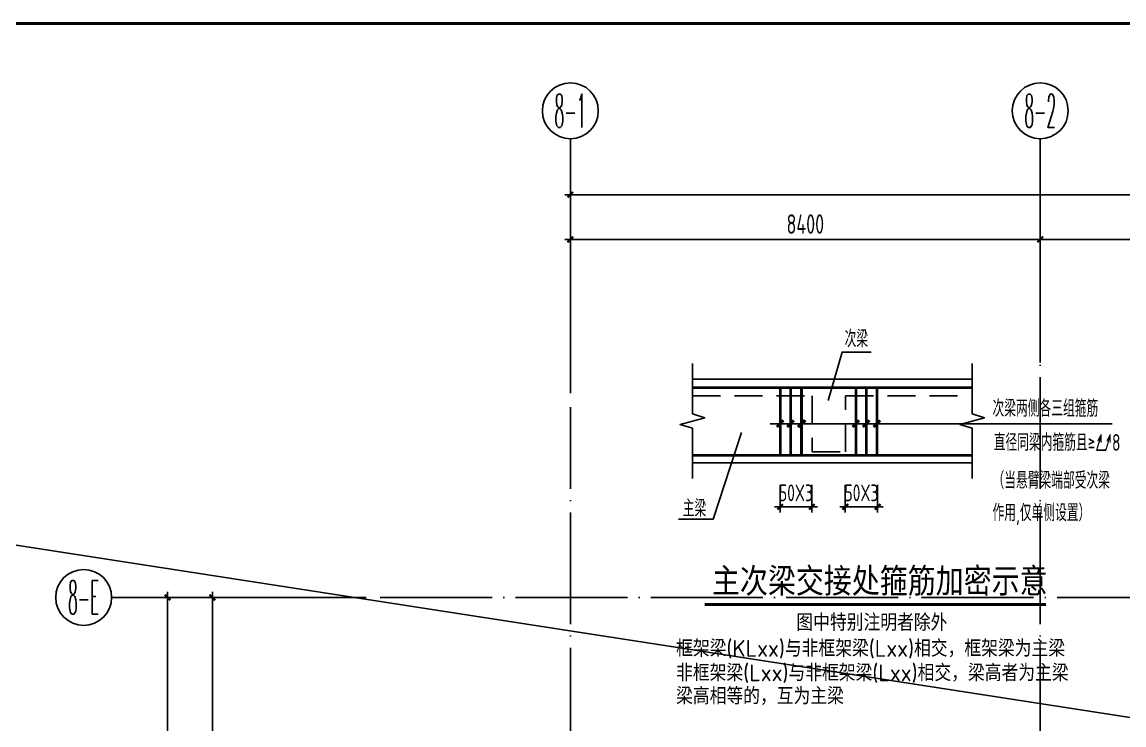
# Model space of a CAD drawing. Extents: x -765033 to 1614171, y -1073 to 729564.
# Drawn here: x 1011401 to 1031099, y 85238 to 97804 of the extents above; entities that cross this region are included whole.
import ezdxf
from ezdxf.enums import TextEntityAlignment as Align

# ---------------------------------------------------------------- set-up
doc = ezdxf.new("R2010")
doc.units = 0
doc.header["$LTSCALE"] = 1000
doc.header["$MEASUREMENT"] = 0
for name, pattern in [('109-34 轴网$0$L1$0$$AUDIT_BAD_LTYPE1', [0]), ('DASHED', [0.75, 0.5, -0.25]), ('DOTE', [2.42, 2, -0.2, 0.02, -0.2])]:
    doc.linetypes.add(name, pattern=pattern)
doc.layers.get('Defpoints').update_dxf_attribs({"color": 167})
for name, color, linetype in [('a-dote', 14, 'DOTE'), ('a-dote-dim', 3, 'Continuous'), ('s-dim', 3, 'Continuous'), ('s-dote-text', 7, 'Continuous'), ('结-尺寸标注', 3, 'Continuous'), ('结-细线符号', 3, 'Continuous'), ('结-详图-尺寸', 3, 'Continuous'), ('结-详图-编号', 90, 'Continuous'), ('结-详图-轮廓', 40, 'Continuous'), ('结-详图-钢筋', 1, 'Continuous')]:
    doc.layers.add(name, color=color, linetype=linetype)
doc.layers.add('审图后修改', color=6, linetype='Continuous', plot=False)
doc.styles.add('TSSD_Axis', font='Complex.shx', dxfattribs={"width": 0.7, "bigfont": 'hztxt.shx'})
doc.styles.add('TSSD_Dimension', font='tssdeng.shx', dxfattribs={"width": 0.7, "bigfont": 'Hztxt.shx'})
doc.styles.add('TSSD_NORM', font='tssdeng.shx', dxfattribs={"bigfont": 'hztxt.shx'})
doc.styles.add('TSSD_Rein', font='Tssdeng.shx', dxfattribs={"width": 0.7, "bigfont": 'Hztxt.shx'})
doc.dimstyles.new('TSSD_100_100', dxfattribs={"dimtxt": 300, "dimasz": 100, "dimexe": 100, "dimexo": 250, "dimgap": 100, "dimtad": 1, "dimdec": 0, "dimzin": 0, "dimdsep": 46, "dimtxsty": 'TSSD_Dimension', "dimblk": 'ARCHTICK', "dimblk1": 'ARCHTICK', "dimblk2": 'ARCHTICK', "dimcen": 0, "dimdle": 100, "dimclrt": 7, "dimadec": 0, "dimazin": 0, "dimtfac": 1, "dimtdec": 0, "dimtix": 1, "dimtmove": 2, "dimatfit": 3, "dimfxl": 1, "dimtolj": 1, "dimtzin": 0, "dimarcsym": 0})
doc.dimstyles.new('TSSD_25_100', dxfattribs={"dimtxt": 300, "dimasz": 100, "dimexe": 100, "dimexo": 250, "dimgap": 100, "dimtad": 1, "dimdec": 0, "dimlfac": 0.25, "dimzin": 0, "dimdsep": 46, "dimtxsty": 'TSSD_Dimension', "dimblk": 'ARCHTICK', "dimblk1": 'ARCHTICK', "dimblk2": 'ARCHTICK', "dimcen": 0, "dimdle": 100, "dimclrt": 7, "dimadec": 0, "dimazin": 0, "dimtfac": 1, "dimtdec": 0, "dimtix": 1, "dimtmove": 2, "dimatfit": 3, "dimfxl": 1, "dimtolj": 1, "dimtzin": 0, "dimarcsym": 0})

# ---------------------------------------------------------------- blocks, each defined once
blk = doc.blocks.new('_ArchTick')
at = {"color": 0, "linetype": 'ByBlock', "const_width": 0.4}
blk.add_lwpolyline([(-0.5, -0.5), (0.5, 0.5)], dxfattribs=at)
blk = doc.blocks.new('*D1023')
at = {"layer": 'Defpoints', "color": 0, "transparency": 16777216}
for p in [(-6400, 33600), (-4200, 33600), (-4200, 25200)]:
    blk.add_point(p, dxfattribs=at)
at = {"layer": 's-dim', "color": 0, "lineweight": -2, "transparency": 16777216}
for p, q in [((-6400, 25100), (-6400, 33700)), ((-4450, 33600), (-6500, 33600)), ((-4450, 25200), (-6500, 25200))]:
    blk.add_line(p, q, dxfattribs=at)
at = {"layer": 's-dim', "color": 0, "lineweight": -2, "transparency": 16777216, "xscale": 100, "yscale": 100, "zscale": 100}
for p, rotation in [((-6400, 33600), 90), ((-6400, 25200), 270)]:
    blk.add_blockref('_ArchTick', p, dxfattribs=dict(at, rotation=rotation))
at = {"layer": 's-dim', "color": 7, "transparency": 16777216, "insert": (-6675, 29400), "char_height": 350, "attachment_point": 5, "rotation": 90, "style": 'TSSD_Dimension'}
blk.add_mtext('\\A1;8400', dxfattribs=at)
blk = doc.blocks.new('*D1027')
at = {"layer": 'Defpoints', "color": 0, "transparency": 16777216}
for p in [(8400, 40000), (8400, 37800), (16800, 37800)]:
    blk.add_point(p, dxfattribs=at)
at = {"layer": 's-dim', "color": 0, "lineweight": -2, "transparency": 16777216}
for p, q in [((16900, 40000), (8300, 40000)), ((8400, 38050), (8400, 40100)), ((16800, 38050), (16800, 40100))]:
    blk.add_line(p, q, dxfattribs=at)
at = {"layer": 's-dim', "color": 0, "lineweight": -2, "transparency": 16777216, "xscale": 100, "yscale": 100, "zscale": 100, "rotation": 180}
blk.add_blockref('_ArchTick', (8400, 40000), dxfattribs=at)
at = {"layer": 's-dim', "color": 0, "lineweight": -2, "transparency": 16777216, "xscale": 100, "yscale": 100, "zscale": 100}
blk.add_blockref('_ArchTick', (16800, 40000), dxfattribs=at)
at = {"layer": 's-dim', "color": 7, "transparency": 16777216, "insert": (12600, 40275), "char_height": 350, "attachment_point": 5, "style": 'TSSD_Dimension'}
blk.add_mtext('\\A1;8400', dxfattribs=at)
blk = doc.blocks.new('*D1028')
at = {"layer": 'Defpoints', "color": 0, "transparency": 16777216}
for p in [(0, 40000), (0, 37800), (8400, 37800)]:
    blk.add_point(p, dxfattribs=at)
at = {"layer": 's-dim', "color": 0, "lineweight": -2, "transparency": 16777216}
for p, q in [((8500, 40000), (-100, 40000)), ((0, 38050), (0, 40100)), ((8400, 38050), (8400, 40100))]:
    blk.add_line(p, q, dxfattribs=at)
at = {"layer": 's-dim', "color": 0, "lineweight": -2, "transparency": 16777216, "xscale": 100, "yscale": 100, "zscale": 100, "rotation": 180}
blk.add_blockref('_ArchTick', (0, 40000), dxfattribs=at)
at = {"layer": 's-dim', "color": 0, "lineweight": -2, "transparency": 16777216, "xscale": 100, "yscale": 100, "zscale": 100}
blk.add_blockref('_ArchTick', (8400, 40000), dxfattribs=at)
at = {"layer": 's-dim', "color": 7, "transparency": 16777216, "insert": (4200, 40275), "char_height": 350, "attachment_point": 5, "style": 'TSSD_Dimension'}
blk.add_mtext('\\A1;8400', dxfattribs=at)
blk = doc.blocks.new('ts_axno')
at = {"color": 0, "linetype": 'ByBlock', "lineweight": -2}
blk.add_circle((0, 0), 0.5, dxfattribs=at)
at = {"color": 0, "linetype": 'ByBlock', "lineweight": -2, "style": 'TSSD_Axis', "width": 0.7}
blk.add_attdef('A', text='', height=0.6, dxfattribs=at).set_placement((0, 0), align=Align.MIDDLE_CENTER)
blk = doc.blocks.new('*D1033')
at = {"layer": 'a-dote-dim', "color": 0, "lineweight": -2, "transparency": 16777216}
for p, q in [((-7200, -100), (-7200, 33700)), ((-3650, 33600), (-7300, 33600)), ((-3650, 0), (-7300, 0))]:
    blk.add_line(p, q, dxfattribs=at)
at = {"layer": 'Defpoints', "color": 0, "transparency": 16777216}
for p in [(-7200, 33600), (-3400, 33600), (-3400, 0)]:
    blk.add_point(p, dxfattribs=at)
at = {"layer": 'a-dote-dim', "color": 0, "lineweight": -2, "transparency": 16777216, "xscale": 100, "yscale": 100, "zscale": 100}
for p, rotation in [((-7200, 33600), 90), ((-7200, 0), 270)]:
    blk.add_blockref('_ArchTick', p, dxfattribs=dict(at, rotation=rotation))
at = {"layer": 'a-dote-dim', "color": 7, "transparency": 16777216, "insert": (-7475, 16800), "char_height": 350, "attachment_point": 5, "rotation": 90, "style": 'TSSD_Dimension'}
blk.add_mtext('\\A1;33600', dxfattribs=at)
blk = doc.blocks.new('*D1034')
at = {"layer": 'a-dote-dim', "color": 0, "lineweight": -2, "transparency": 16777216}
for p, q in [((-100, 40800), (42100, 40800)), ((0, 37250), (0, 40900)), ((42000, 37250), (42000, 40900))]:
    blk.add_line(p, q, dxfattribs=at)
at = {"layer": 'Defpoints', "color": 0, "transparency": 16777216}
for p in [(42000, 40800), (0, 37000), (42000, 37000)]:
    blk.add_point(p, dxfattribs=at)
at = {"layer": 'a-dote-dim', "color": 0, "lineweight": -2, "transparency": 16777216, "xscale": 100, "yscale": 100, "zscale": 100, "rotation": 180}
blk.add_blockref('_ArchTick', (0, 40800), dxfattribs=at)
at = {"layer": 'a-dote-dim', "color": 0, "lineweight": -2, "transparency": 16777216, "xscale": 100, "yscale": 100, "zscale": 100}
blk.add_blockref('_ArchTick', (42000, 40800), dxfattribs=at)
at = {"layer": 'a-dote-dim', "color": 7, "transparency": 16777216, "insert": (21000, 41075), "char_height": 350, "attachment_point": 5, "style": 'TSSD_Dimension'}
blk.add_mtext('\\A1;42000', dxfattribs=at)
blk = doc.blocks.new('图框-A1')
at = {"const_width": 0.5}
blk.add_lwpolyline([(766, 584), (25, 584), (25, 10), (766, 10)], close=True, dxfattribs=at)
blk = doc.blocks.new('*D1666')
at = {"layer": 'Defpoints', "color": 0, "transparency": 16777216}
for p in [(1024954, 89781), (1025519, 89781), (1025519, 89137)]:
    blk.add_point(p, dxfattribs=at)
at = {"layer": '结-尺寸标注', "color": 0, "lineweight": -2, "transparency": 16777216}
for p, q in [((1024954, 89531), (1024954, 89037)), ((1025519, 89531), (1025519, 89037)), ((1024954, 89137), (1024854, 89137)), ((1024954, 89137), (1025519, 89137)), ((1025519, 89137), (1025619, 89137))]:
    blk.add_line(p, q, dxfattribs=at)
at = {"layer": '结-尺寸标注', "color": 0, "lineweight": -2, "transparency": 16777216, "xscale": 100, "yscale": 100, "zscale": 100}
blk.add_blockref('_ArchTick', (1024954, 89137), dxfattribs=at)
at = {"layer": '结-尺寸标注', "color": 0, "lineweight": -2, "transparency": 16777216, "xscale": 100, "yscale": 100, "zscale": 100, "rotation": 180}
blk.add_blockref('_ArchTick', (1025519, 89137), dxfattribs=at)
at = {"layer": '结-尺寸标注', "color": 7, "transparency": 16777216, "insert": (1025236, 89387), "char_height": 300, "attachment_point": 5, "style": 'TSSD_Dimension'}
blk.add_mtext('\\A1;50X3', dxfattribs=at)
blk = doc.blocks.new('*D1667')
at = {"layer": 'Defpoints', "color": 0, "transparency": 16777216}
for p in [(1026118, 89781), (1026695, 89781), (1026695, 89137)]:
    blk.add_point(p, dxfattribs=at)
at = {"layer": '结-尺寸标注', "color": 0, "lineweight": -2, "transparency": 16777216}
for p, q in [((1026118, 89531), (1026118, 89037)), ((1026695, 89531), (1026695, 89037)), ((1026118, 89137), (1026018, 89137)), ((1026118, 89137), (1026695, 89137)), ((1026695, 89137), (1026795, 89137))]:
    blk.add_line(p, q, dxfattribs=at)
at = {"layer": '结-尺寸标注', "color": 0, "lineweight": -2, "transparency": 16777216, "xscale": 100, "yscale": 100, "zscale": 100}
blk.add_blockref('_ArchTick', (1026118, 89137), dxfattribs=at)
at = {"layer": '结-尺寸标注', "color": 0, "lineweight": -2, "transparency": 16777216, "xscale": 100, "yscale": 100, "zscale": 100, "rotation": 180}
blk.add_blockref('_ArchTick', (1026695, 89137), dxfattribs=at)
at = {"layer": '结-尺寸标注', "color": 7, "transparency": 16777216, "insert": (1026407, 89387), "char_height": 300, "attachment_point": 5, "style": 'TSSD_Dimension'}
blk.add_mtext('\\A1;50X3', dxfattribs=at)
blk = doc.blocks.new('A$C45ED3BFD')
at = {"layer": 'a-dote'}
for p, q in [((8400, -5600), (8400, 37800)), ((0, -5600), (0, 37000)), ((-3400, 33600), (47600, 33600))]:
    blk.add_line(p, q, dxfattribs=at)
at = {"layer": 's-dote-text'}
for p, q in [((0, 37800), (0, 41800)), ((8400, 37800), (8400, 41800)), ((-4200, 33600), (-8200, 33600))]:
    blk.add_line(p, q, dxfattribs=at)
ref = blk.add_blockref('ts_axno', (0, 42300), dxfattribs=dict(at, xscale=1000, yscale=1000, zscale=1000))
ref.add_attrib('1', '8-1', dxfattribs={"height": 600, "rotation": 360, "style": 'TSSD_Axis', "width": 0.333333}).set_placement((0, 42300), align=Align.MIDDLE_CENTER)
ref = blk.add_blockref('ts_axno', (8400, 42300), dxfattribs=dict(at, xscale=1000, yscale=1000, zscale=1000))
ref.add_attrib('2', '8-2', dxfattribs={"height": 600, "rotation": 360, "style": 'TSSD_Axis', "width": 0.333333}).set_placement((8400, 42300), align=Align.MIDDLE_CENTER)
ref = blk.add_blockref('ts_axno', (-8700, 33600), dxfattribs=dict(at, xscale=1000, yscale=1000, zscale=1000))
ref.add_attrib('E', '8-E', dxfattribs={"height": 600, "rotation": 360, "style": 'TSSD_Axis', "width": 0.333333}).set_placement((-8700, 33600), align=Align.MIDDLE_CENTER)
at = {"layer": 'a-dote-dim'}
dim = blk.add_linear_dim(base=(42000, 40800), p1=(0, 37000), p2=(42000, 37000), dimstyle='TSSD_100_100', dxfattribs=at)
dim.commit()
dim.dimension.update_dxf_attribs({"geometry": '*D1034', "text_midpoint": (21000, 41075)})
dim = blk.add_linear_dim(base=(-7200, 33600), p1=(-3400, 0), p2=(-3400, 33600), angle=90, dimstyle='TSSD_100_100', dxfattribs=at)
dim.commit()
dim.dimension.update_dxf_attribs({"geometry": '*D1033', "text_midpoint": (-7475, 16800)})
at = {"layer": 's-dim'}
for base, p1, p2, picture, middle in [((0, 40000), (8400, 37800), (0, 37800), '*D1028', (4200, 40275)), ((8400, 40000), (16800, 37800), (8400, 37800), '*D1027', (12600, 40275))]:
    dim = blk.add_linear_dim(base=base, p1=p1, p2=p2, dimstyle='TSSD_100_100', dxfattribs=at)
    dim.commit()
    dim.dimension.update_dxf_attribs({"geometry": picture, "text_midpoint": middle})
dim = blk.add_linear_dim(base=(-6400, 33600), p1=(-4200, 25200), p2=(-4200, 33600), angle=90, dimstyle='TSSD_100_100', dxfattribs=at)
dim.commit()
dim.dimension.update_dxf_attribs({"geometry": '*D1023', "text_midpoint": (-6675, 29400)})

msp = doc.modelspace()

# ---------------------------------------------------------------- linework, layer by layer
at = {"layer": '审图后修改', "linetype": '109-34 轴网$0$L1$0$$AUDIT_BAD_LTYPE1'}
msp.add_line((1037493.2, 84397.7), (990324.8, 91695.2), dxfattribs=at)
at = {"layer": '结-细线符号'}
msp.add_line((1024773.3, 90623.8), (1030889.9, 90623.8), dxfattribs=at)
for points in [[(1023385.6, 91701.1), (1023385.6, 90801.1), (1023605.6, 90731.1), (1023165.6, 90611.1), (1023385.6, 90541.1), (1023385.6, 89641.1)], [(1028385.6, 91701.1), (1028385.6, 90801.1), (1028605.6, 90731.1), (1028165.6, 90611.1), (1028385.6, 90541.1), (1028385.6, 89641.1)], [(1024262.6, 90468.6), (1023757.8, 88918.3), (1023138.7, 88918.3)]]:
    msp.add_lwpolyline(points, dxfattribs=at)
at = {"layer": '结-细线符号', "const_width": 50}
for points in [[(1024893.7, 90563.8), (1025013.7, 90683.8)], [(1025078.3, 90563.8), (1025198.3, 90683.8)], [(1025271.3, 90563.8), (1025391.3, 90683.8)], [(1025284.3, 90563.8), (1025404.3, 90683.8)], [(1026246.6, 90563.8), (1026366.6, 90683.8)], [(1026429.1, 90563.8), (1026549.1, 90683.8)], [(1026622.1, 90563.8), (1026742.1, 90683.8)]]:
    msp.add_lwpolyline(points, dxfattribs=at)
at = {"layer": '结-详图-尺寸'}
msp.add_lwpolyline([(1026578.8, 91904.8), (1026061.9, 91904.8), (1025811, 91038.5)], dxfattribs=at)
at = {"layer": '结-详图-编号', "const_width": 50}
msp.add_lwpolyline([(1023601.1, 87390.3), (1029708.2, 87390.3)], dxfattribs=at)
at = {"layer": '结-详图-轮廓'}
for p, q in [((1023385.6, 91421.1), (1028385.6, 91421.1)), ((1023385.6, 89921.1), (1028385.6, 89921.1))]:
    msp.add_line(p, q, dxfattribs=at)
at = {"layer": '结-详图-轮廓', "linetype": 'DASHED'}
msp.add_lwpolyline([(1023387.6, 91121.1), (1025524.4, 91121.1), (1025524.4, 90119.9), (1026124.4, 90119.9), (1026124.4, 91121.1), (1028392.3, 91121.1)], dxfattribs=at)
at = {"layer": '结-详图-钢筋', "const_width": 50}
for points in [[(1023387.6, 91266.5), (1028392.3, 91266.5)], [(1024957.9, 91266.5), (1024957.9, 90058.2)], [(1025142.4, 91266.5), (1025142.4, 90058.2)], [(1025335.4, 91266.5), (1025335.4, 90058.2)], [(1026308.7, 91266.5), (1026308.7, 90058.2)], [(1026493.2, 91266.5), (1026493.2, 90058.2)], [(1026686.2, 91266.5), (1026686.2, 90058.2)], [(1028392.3, 90058.2), (1023387.6, 90058.2)]]:
    msp.add_lwpolyline(points, dxfattribs=at)

# ---------------------------------------------------------------- block references
at = {"xscale": 100, "yscale": 100, "zscale": 100}
msp.add_blockref('图框-A1', (1004043.9, 39378.8), dxfattribs=at)
at = {"layer": 's-dim', "linetype": '109-34 轴网$0$L1$0$$AUDIT_BAD_LTYPE1'}
msp.add_blockref('A$C45ED3BFD', (1021203, 53917.3), dxfattribs=at)

# ---------------------------------------------------------------- texts
at = {"layer": '结-细线符号', "style": 'TSSD_Dimension', "width": 0.7}
msp.add_text('主梁', height=300, rotation=360, dxfattribs=at).set_placement((1023212.4, 88960.5))
at = {"layer": '结-详图-尺寸', "style": 'TSSD_Rein', "width": 0.7}
for s, p in [('次梁', (1026106.2, 91991.1)), ('次梁两侧各三组箍筋', (1028749.4, 90746.4)), ('（当悬臂梁端部受次梁', (1028749.4, 89459.6)), ('作用,仅单侧设置）', (1028749.4, 88881.6))]:
    msp.add_text(s, height=300, rotation=360, dxfattribs=at).set_placement(p)
msp.add_text('直径同梁内箍筋且≥⌰8', height=300, rotation=360, dxfattribs=at).set_placement((1028770.9, 90047.6), align=Align.BOTTOM_LEFT)
at = {"layer": '结-详图-编号', "style": 'TSSD_NORM'}
for s, height, p in [('主次梁交接处箍筋加密示意', 500, (1023734.4, 87549.7)), ('图中特别注明者除外', 300, (1025243, 86919.2)), ('框架梁(KLxx)与非框架梁(Lxx)相交，框架梁为主梁', 300, (1023092.9, 86455.7)), ('非框架梁(Lxx)与非框架梁(Lxx)相交，梁高者为主梁', 300, (1023092.9, 86019.6)), ('梁高相等的，互为主梁', 300, (1023092.9, 85603.5))]:
    msp.add_text(s, height=height, rotation=360, dxfattribs=at).set_placement(p)

# ---------------------------------------------------------------- dimensions: what is measured, and where the dimension line sits
at = {"layer": '结-尺寸标注'}
for base, p1, p2, picture, middle in [((1025518.7, 89136.7), (1024954.2, 89781.4), (1025518.7, 89781.4), '*D1666', (1025236.4, 89386.7)), ((1026694.7, 89137.2), (1026118.3, 89781.4), (1026694.7, 89781.4), '*D1667', (1026406.5, 89387.2))]:
    dim = msp.add_linear_dim(base=base, p1=p1, p2=p2, text='50X3', dimstyle='TSSD_25_100', dxfattribs=at)
    dim.commit()
    dim.dimension.update_dxf_attribs({"geometry": picture, "text_midpoint": middle})

doc.saveas('drawing.dxf')
